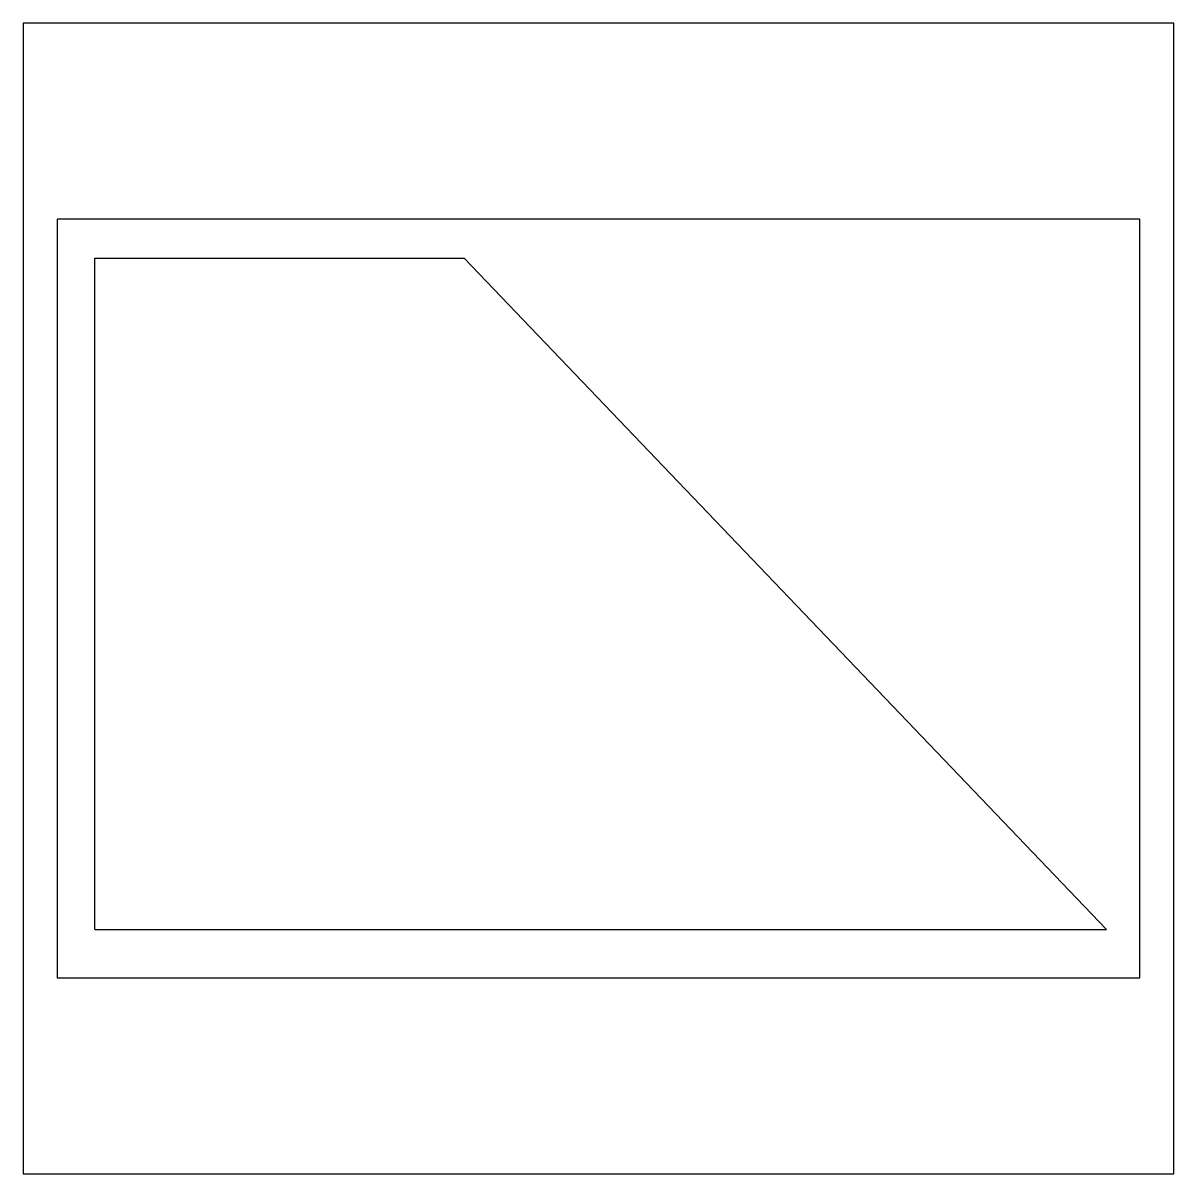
# Model space of a CAD drawing. Header units: millimetres. Extents: x 0 to 1000, y 0 to 1000.
import ezdxf

# ---------------------------------------------------------------- set-up
doc = ezdxf.new("R2010")
doc.units = ezdxf.units.MM
doc.layers.get('0').update_dxf_attribs({"color": 2})
doc.layers.add('1', color=1, linetype='Continuous')
doc.layers.add('2', color=7, linetype='Continuous')

msp = doc.modelspace()

# ---------------------------------------------------------------- linework, layer by layer
at = {"color": 2}
msp.add_lwpolyline([(0, 0), (1000, 0), (1000, 1000), (0, 1000)], close=True, dxfattribs=at)
at = {"layer": '1', "color": 1}
for p, q in [((29.6, 829.6), (29.6, 170.4)), ((970.4, 829.6), (29.6, 829.6)), ((970.4, 170.4), (970.4, 829.6)), ((29.6, 170.4), (970.4, 170.4))]:
    msp.add_line(p, q, dxfattribs=at)
at = {"layer": '2'}
for p, q in [((62.5, 212.4), (62.5, 795.8)), ((62.5, 795.8), (383.4, 795.8)), ((383.4, 795.8), (941.3, 212.4)), ((62.5, 212.4), (941.3, 212.4))]:
    msp.add_line(p, q, dxfattribs=at)

doc.saveas('drawing.dxf')
